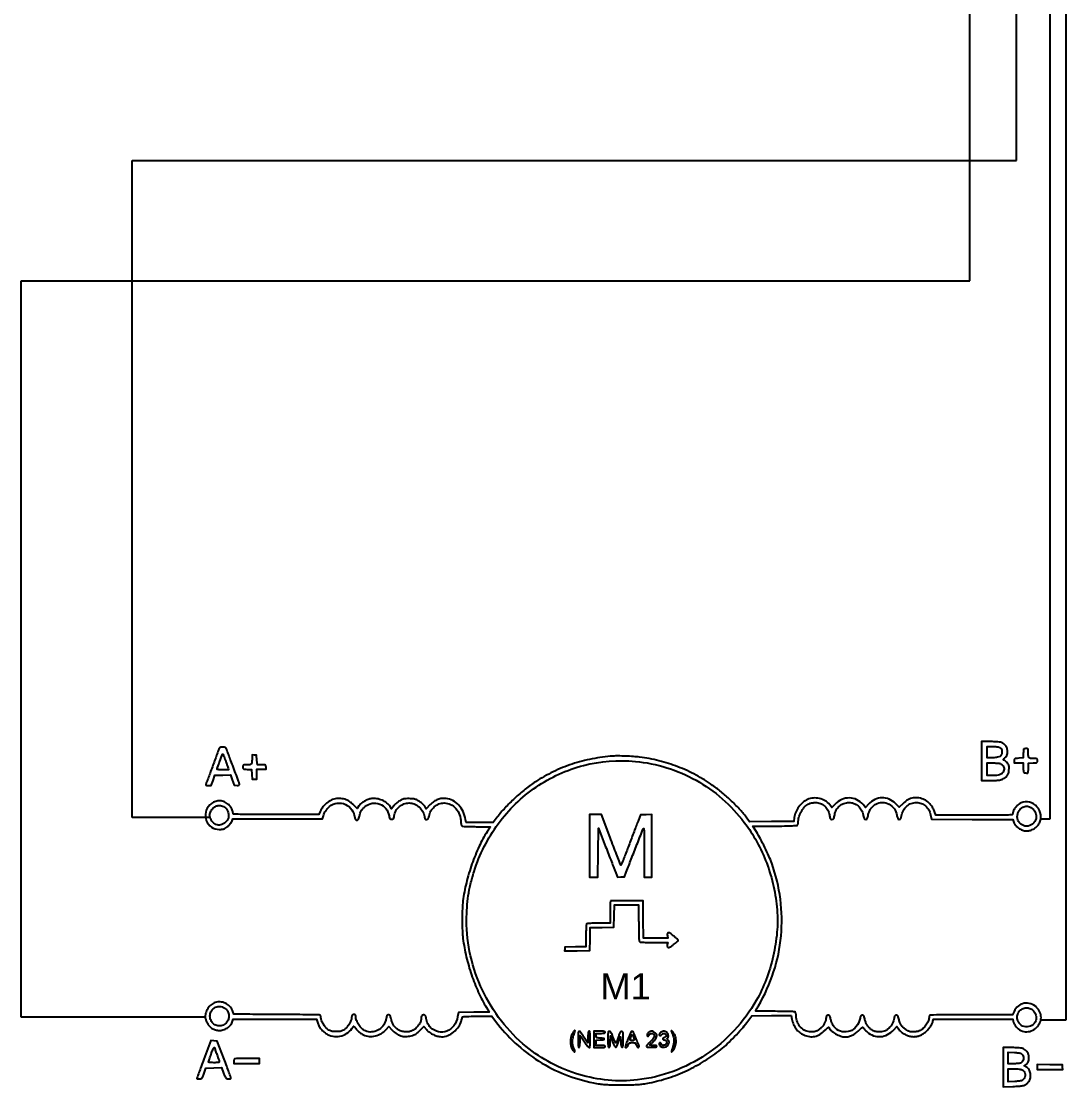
# Model space of a CAD drawing. Header units: millimetres. Extents: x 357084 to 357504, y 509210 to 509507.
# Drawn here: x 357185.7 to 357246, y 509367.7 to 509429.3 of the extents above; entities that cross this region are included whole.
import ezdxf

# ---------------------------------------------------------------- set-up
doc = ezdxf.new("R2010")
doc.units = ezdxf.units.MM
doc.styles.get("Standard").update_dxf_attribs({"font": 'arial.ttf'})

msp = doc.modelspace()

# ---------------------------------------------------------------- linework, layer by layer
at = {"color": 30}
for p, q in [((357243.2, 509421.28), (357243.2, 509456.333)), ((357240.512, 509414.327), (357240.512, 509450.651)), ((357245.125, 509444.244), (357245.125, 509383.205)), ((357246.046, 509437.917), (357246.046, 509371.576)), ((357192.069, 509383.299), (357192.069, 509421.28)), ((357192.069, 509421.28), (357243.2, 509421.28)), ((357185.66, 509371.747), (357185.66, 509414.327)), ((357185.66, 509414.327), (357240.512, 509414.327)), ((357196.574, 509383.299), (357192.069, 509383.299)), ((357196.292, 509371.747), (357185.66, 509371.747))]:
    msp.add_line(p, q, dxfattribs=at)
for p, q in [((357245.125, 509383.205), (357244.606, 509383.205)), ((357245.157, 509371.576), (357244.602, 509371.576)), ((357246.046, 509371.576), (357245.157, 509371.576))]:
    msp.add_line(p, q)
for points in [[(357241.172, 509386.561), (357241.172, 509385.427), (357241.655, 509385.428, 0.012753), (357242.03, 509385.437, 0.045126), (357242.268, 509385.471, 0.066865), (357242.443, 509385.538, 0.060798), (357242.601, 509385.651, 0.027647), (357242.685, 509385.737, 0.082045), (357242.728, 509385.807, 0.0674), (357242.751, 509385.894, 0.014548), (357242.766, 509386.051, 0.012463), (357242.772, 509386.206, 0.060927), (357242.762, 509386.293, 0.082904), (357242.733, 509386.362, 0.034758), (357242.674, 509386.444, 0.023212), (357242.626, 509386.495, 0.022441), (357242.574, 509386.542, 0.023023), (357242.524, 509386.58, 0.072453), (357242.486, 509386.598, -0.065792), (357242.448, 509386.616, -0.347037), (357242.44, 509386.637, -0.118791), (357242.46, 509386.667, -0.008295), (357242.534, 509386.736, 0.131989), (357242.661, 509386.929, 0.113381), (357242.683, 509387.172, 0.107254), (357242.596, 509387.411, 0.107415), (357242.418, 509387.592, 0.076629), (357242.334, 509387.63, 0.036348), (357242.217, 509387.654, 0.021188), (357242.039, 509387.67, 0.004853), (357241.739, 509387.68), (357241.172, 509387.694)], [(357242.212, 509387.352, -0.04537), (357242.289, 509387.301, -0.105116), (357242.333, 509387.249, -0.09165), (357242.356, 509387.178, -0.029049), (357242.362, 509387.066, -0.092106), (357242.336, 509386.919, -0.165334), (357242.258, 509386.825, -0.103547), (357242.11, 509386.772, -0.024397), (357241.845, 509386.748), (357241.501, 509386.733), (357241.501, 509387.066), (357241.501, 509387.399), (357241.811, 509387.399, -0.013804), (357241.937, 509387.395, -0.015542), (357242.057, 509387.385, -0.014917), (357242.158, 509387.37, -0.077019)], [(357219.867, 509386.842, 0.030817), (357218.668, 509386.684, 0.031724), (357217.509, 509386.38, 0.03214), (357216.413, 509385.937, 0.033605), (357215.399, 509385.363, 0.022488), (357214.795, 509384.924, 0.018352), (357214.188, 509384.404, 0.018554), (357213.63, 509383.849, 0.025211), (357213.173, 509383.305), (357212.947, 509383.009), (357212.16, 509383.009), (357211.372, 509383.009), (357211.343, 509383.183, 0.068198), (357211.203, 509383.634, 0.078184), (357210.951, 509384.008, 0.083349), (357210.612, 509384.269, 0.092991), (357210.219, 509384.392, 0.058808), (357209.974, 509384.392, 0.063228), (357209.742, 509384.334, 0.05971), (357209.521, 509384.217, 0.044326), (357209.309, 509384.039), (357209.072, 509383.802), (357209.019, 509383.902, 0.070927), (357208.95, 509383.995, 0.026368), (357208.831, 509384.105, 0.025345), (357208.685, 509384.214, 0.026837), (357208.531, 509384.305, 0.04632), (357208.448, 509384.339, 0.031759), (357208.348, 509384.363, 0.02616), (357208.228, 509384.377, 0.01446), (357208.079, 509384.382, 0.013757), (357207.901, 509384.379, 0.045684), (357207.785, 509384.362, 0.050805), (357207.681, 509384.327, 0.020085), (357207.546, 509384.257, 0.026087), (357207.45, 509384.196, 0.018478), (357207.349, 509384.119, 0.018715), (357207.258, 509384.037, 0.03709), (357207.193, 509383.965), (357207.066, 509383.8), (357206.988, 509383.92, 0.084092), (357206.797, 509384.126, 0.060287), (357206.527, 509384.286, 0.059437), (357206.222, 509384.379, 0.075455), (357205.927, 509384.387, 0.057037), (357205.718, 509384.336, 0.042251), (357205.502, 509384.235, 0.043131), (357205.312, 509384.103, 0.073299), (357205.183, 509383.96), (357205.08, 509383.803), (357204.844, 509384.039, 0.015865), (357204.714, 509384.161, 0.038066), (357204.608, 509384.241, 0.043742), (357204.5, 509384.297, 0.028), (357204.367, 509384.344, 0.066054), (357204.044, 509384.393, 0.074013), (357203.733, 509384.352, 0.073519), (357203.445, 509384.223, 0.063966), (357203.192, 509384.01, 0.021101), (357203.12, 509383.925, 0.014984), (357203.047, 509383.825, 0.015164), (357202.983, 509383.725, 0.030826), (357202.94, 509383.642), (357202.86, 509383.46), (357200.396, 509383.46, -0.000843), (357199.135, 509383.463, -0.004332), (357198.435, 509383.471, -0.001811), (357197.955, 509383.483, -0.321431), (357197.916, 509383.512, -0.010856), (357197.909, 509383.539, -0.003386), (357197.899, 509383.579, -0.003382), (357197.888, 509383.624, -0.003728), (357197.878, 509383.668, 0.067145), (357197.833, 509383.793, 0.039994), (357197.749, 509383.926, 0.039718), (357197.643, 509384.046, 0.06055), (357197.533, 509384.13, 0.071612), (357197.278, 509384.234, 0.088825), (357197.023, 509384.25, 0.089608), (357196.78, 509384.178, 0.074298), (357196.559, 509384.021, 0.14689), (357196.322, 509383.599, 0.148041), (357196.357, 509383.118, 0.150354), (357196.651, 509382.742, 0.15226), (357197.105, 509382.599, 0.023464), (357197.197, 509382.603, 0.020577), (357197.291, 509382.615, 0.021087), (357197.376, 509382.634, 0.056362), (357197.434, 509382.656, 0.055222), (357197.551, 509382.735, 0.029428), (357197.679, 509382.857, 0.029379), (357197.788, 509382.989, 0.068076), (357197.85, 509383.103), (357197.893, 509383.217), (357200.488, 509383.212), (357203.084, 509383.207), (357203.131, 509383.393, -0.022631), (357203.169, 509383.52, -0.047786), (357203.213, 509383.614, -0.039257), (357203.278, 509383.708, -0.011065), (357203.395, 509383.844, -0.142671), (357203.802, 509384.097, -0.1394), (357204.285, 509384.095, -0.138447), (357204.697, 509383.838, -0.140113), (357204.912, 509383.406, 0.016953), (357204.93, 509383.326, 0.019405), (357204.952, 509383.251, 0.018908), (357204.975, 509383.19, 0.095827), (357204.996, 509383.16, 0.217738), (357205.057, 509383.137, 0.176008), (357205.121, 509383.166, 0.103732), (357205.177, 509383.249, 0.054854), (357205.212, 509383.369, -0.037938), (357205.253, 509383.534, -0.051841), (357205.316, 509383.674, -0.050417), (357205.408, 509383.8, -0.033366), (357205.537, 509383.926, -0.135837), (357205.94, 509384.115, -0.134878), (357206.384, 509384.07, -0.133811), (357206.745, 509383.804, -0.132838), (357206.923, 509383.391, 0.012989), (357206.943, 509383.271, 0.114658), (357206.965, 509383.223, 0.185988), (357207.002, 509383.2, 0.046178), (357207.073, 509383.193, 0.046983), (357207.145, 509383.2, 0.187794), (357207.182, 509383.223, 0.112745), (357207.204, 509383.273, 0.012329), (357207.224, 509383.396, -0.093887), (357207.321, 509383.68, -0.085928), (357207.518, 509383.919, -0.08569), (357207.783, 509384.078, -0.092631), (357208.079, 509384.133, -0.098092), (357208.38, 509384.074, -0.082757), (357208.655, 509383.903, -0.082014), (357208.862, 509383.65, -0.09358), (357208.965, 509383.354, 0.013423), (357208.985, 509383.245, 0.11515), (357209.005, 509383.199, 0.202584), (357209.039, 509383.181, 0.0567), (357209.1, 509383.181, 0.064418), (357209.157, 509383.195, 0.140958), (357209.193, 509383.223, 0.096675), (357209.216, 509383.272, 0.020899), (357209.236, 509383.365, -0.084313), (357209.342, 509383.668, -0.086937), (357209.541, 509383.915, -0.088589), (357209.809, 509384.077, -0.09196), (357210.113, 509384.133, -0.116456), (357210.476, 509384.047, -0.097189), (357210.79, 509383.804, -0.091423), (357211.003, 509383.445, -0.088782), (357211.078, 509383.03, 0.026515), (357211.081, 509382.962, 0.028977), (357211.092, 509382.896, 0.03018), (357211.108, 509382.842, 0.111155), (357211.127, 509382.812, 0.173186), (357211.178, 509382.787, 0.010247), (357211.35, 509382.774, 0.011136), (357211.598, 509382.765, 0.003482), (357211.969, 509382.762, -0.002264), (357212.273, 509382.761, -0.003775), (357212.529, 509382.757, -0.000574), (357212.754, 509382.751, -0.406488), (357212.762, 509382.743, -0.135465), (357212.758, 509382.73, -0.00173), (357212.712, 509382.654, -0.004893), (357212.658, 509382.566, -0.003171), (357212.593, 509382.466, 0.036469), (357212.131, 509381.629, 0.023889), (357211.718, 509380.607, 0.02339), (357211.393, 509379.516, 0.028548), (357211.196, 509378.47, 0.024343), (357211.161, 509378.032, 0.008059), (357211.151, 509377.386, 0.008094), (357211.162, 509376.739, 0.023553), (357211.198, 509376.293, 0.025707), (357211.389, 509375.238, 0.024526), (357211.689, 509374.19, 0.024958), (357212.084, 509373.196, 0.029454), (357212.558, 509372.302), (357212.715, 509372.044), (357211.828, 509372.033), (357210.941, 509372.022), (357210.888, 509371.761, -0.107151), (357210.663, 509371.25, -0.140409), (357210.264, 509370.938, -0.152479), (357209.785, 509370.898, -0.132698), (357209.339, 509371.133, -0.041513), (357209.236, 509371.246, -0.048193), (357209.159, 509371.368, -0.046414), (357209.105, 509371.507, -0.034283), (357209.071, 509371.669, 0.017679), (357209.053, 509371.771, 0.084936), (357209.031, 509371.825, 0.139401), (357208.998, 509371.855, 0.081375), (357208.946, 509371.872, 0.101828), (357208.872, 509371.867, 0.159741), (357208.82, 509371.832, 0.120829), (357208.789, 509371.765, 0.046483), (357208.778, 509371.661, -0.099555), (357208.74, 509371.476, -0.058053), (357208.627, 509371.278, -0.054714), (357208.462, 509371.099, -0.060804), (357208.268, 509370.967, -0.081273), (357208.077, 509370.905, -0.054472), (357207.848, 509370.895, -0.054617), (357207.622, 509370.935, -0.083446), (357207.444, 509371.022, -0.043122), (357207.297, 509371.147, -0.05154), (357207.183, 509371.289, -0.051155), (357207.1, 509371.452, -0.041499), (357207.044, 509371.64, 0.011089), (357207.014, 509371.774, 0.07474), (357206.987, 509371.837, 0.156265), (357206.952, 509371.867, 0.101423), (357206.899, 509371.878, 0.050454), (357206.862, 509371.874, 0.059359), (357206.828, 509371.863, 0.069259), (357206.802, 509371.847, 0.150033), (357206.79, 509371.827, 0.004738), (357206.782, 509371.796, 0.000636), (357206.766, 509371.73, 0.000734), (357206.747, 509371.653, 0.000618), (357206.728, 509371.57, -0.108621), (357206.566, 509371.234, -0.104576), (357206.276, 509370.991, -0.106269), (357205.917, 509370.889, -0.115689), (357205.559, 509370.949, -0.093199), (357205.359, 509371.081, -0.054883), (357205.175, 509371.302, -0.0548), (357205.043, 509371.559, -0.091505), (357204.999, 509371.796, 0.154961), (357204.981, 509371.854, 0.143115), (357204.932, 509371.893, 0.13596), (357204.868, 509371.9, 0.135685), (357204.809, 509371.874, 0.091001), (357204.787, 509371.848, 0.04289), (357204.769, 509371.808, 0.040605), (357204.757, 509371.762, 0.045352), (357204.753, 509371.716, -0.094688), (357204.722, 509371.555, -0.039669), (357204.624, 509371.355, -0.039453), (357204.49, 509371.166, -0.067763), (357204.349, 509371.036, -0.026295), (357204.239, 509370.969, -0.062281), (357204.15, 509370.934, -0.050462), (357204.044, 509370.917, -0.012643), (357203.87, 509370.913, -0.012643), (357203.695, 509370.917, -0.050462), (357203.589, 509370.934, -0.062281), (357203.5, 509370.969, -0.026295), (357203.391, 509371.036, -0.067807), (357203.248, 509371.167, -0.039829), (357203.115, 509371.356, -0.040091), (357203.017, 509371.556, -0.093841), (357202.987, 509371.719, 0.038193), (357202.983, 509371.764, 0.04174), (357202.973, 509371.808, 0.045816), (357202.958, 509371.842, 0.129344), (357202.939, 509371.861, 0.134278), (357202.899, 509371.873, 0.000334), (357202.29, 509371.885, 0.00208), (357201.601, 509371.895, 0.00129), (357200.793, 509371.901, -0.000103), (357199.962, 509371.905, -0.000134), (357199.2, 509371.909, -0.0001), (357198.562, 509371.913, -0.001224), (357198.318, 509371.915), (357197.941, 509371.919), (357197.892, 509372.068, 0.093227), (357197.749, 509372.328, 0.090655), (357197.52, 509372.52, 0.090493), (357197.237, 509372.62, 0.09247), (357196.94, 509372.612, 0.0975), (357196.688, 509372.504, 0.082167), (357196.478, 509372.303, 0.079565), (357196.339, 509372.038, 0.082555), (357196.292, 509371.747, 0.061753), (357196.299, 509371.697, 0.015494), (357196.322, 509371.618, 0.015585), (357196.354, 509371.528, 0.015128), (357196.392, 509371.439, 0.060276), (357196.506, 509371.256, 0.07247), (357196.655, 509371.117, 0.072051), (357196.837, 509371.027, 0.058672), (357197.052, 509370.983, 0.084976), (357197.32, 509371.007, 0.080363), (357197.572, 509371.118, 0.083584), (357197.767, 509371.298, 0.104267), (357197.874, 509371.519), (357197.903, 509371.632), (357200.316, 509371.632), (357202.729, 509371.632), (357202.78, 509371.453, 0.059872), (357202.864, 509371.249, 0.04698), (357203.001, 509371.051, 0.046282), (357203.175, 509370.88, 0.053322), (357203.37, 509370.752, 0.094544), (357203.769, 509370.635, 0.094023), (357204.184, 509370.674, 0.093956), (357204.557, 509370.861, 0.094248), (357204.834, 509371.172, -0.030068), (357204.86, 509371.211, -0.263045), (357204.879, 509371.218, -0.188084), (357204.899, 509371.207, -0.015436), (357204.938, 509371.159, 0.025464), (357205.053, 509371.022, 0.027293), (357205.179, 509370.9, 0.028682), (357205.311, 509370.799, 0.037036), (357205.443, 509370.722, 0.093456), (357205.773, 509370.633, 0.078684), (357206.135, 509370.661, 0.076975), (357206.478, 509370.802, 0.083005), (357206.752, 509371.037), (357206.901, 509371.216), (357207.079, 509371.018, 0.060595), (357207.326, 509370.803, 0.074902), (357207.601, 509370.671, 0.076304), (357207.898, 509370.628, 0.065996), (357208.21, 509370.671, 0.023919), (357208.356, 509370.719, 0.04814), (357208.464, 509370.773, 0.043), (357208.568, 509370.851, 0.015605), (357208.701, 509370.978), (357208.932, 509371.213), (357209.08, 509371.035, 0.056454), (357209.233, 509370.889, 0.041229), (357209.433, 509370.762, 0.040823), (357209.653, 509370.668, 0.05152), (357209.869, 509370.621, 0.104259), (357210.219, 509370.653, 0.074729), (357210.575, 509370.825, 0.071843), (357210.877, 509371.102, 0.081944), (357211.072, 509371.442, 0.007727), (357211.106, 509371.536, 0.009448), (357211.134, 509371.625, 0.008149), (357211.155, 509371.7, 0.06427), (357211.16, 509371.736, -0.364029), (357211.188, 509371.769, -0.02609), (357211.317, 509371.785, -0.015353), (357211.545, 509371.794, -0.002145), (357212.017, 509371.796), (357212.874, 509371.796), (357213.084, 509371.513, 0.046433), (357214.222, 509370.247, 0.045863), (357215.579, 509369.207, 0.045852), (357217.103, 509368.431, 0.046363), (357218.738, 509367.949, 0.009783), (357219.102, 509367.885, 0.021321), (357219.384, 509367.853, 0.014725), (357219.725, 509367.84, 0.002646), (357220.36, 509367.836, 0.002639), (357220.995, 509367.84, 0.014704), (357221.335, 509367.853, 0.021386), (357221.616, 509367.885, 0.009927), (357221.977, 509367.949, 0.030946), (357223.078, 509368.237, 0.029534), (357224.152, 509368.663, 0.029472), (357225.171, 509369.213, 0.030494), (357226.105, 509369.874, 0.020875), (357226.476, 509370.198, 0.011308), (357226.905, 509370.624, 0.011306), (357227.311, 509371.066, 0.022414), (357227.609, 509371.438), (357227.897, 509371.831), (357229.033, 509371.834), (357230.169, 509371.837), (357230.214, 509371.631, 0.047369), (357230.31, 509371.326, 0.061255), (357230.457, 509371.071, 0.064686), (357230.653, 509370.87, 0.06229), (357230.897, 509370.724, 0.065624), (357231.226, 509370.626, 0.089907), (357231.535, 509370.633, 0.087385), (357231.828, 509370.749, 0.058622), (357232.111, 509370.973, -0.006103), (357232.245, 509371.103, -0.051741), (357232.311, 509371.154, -0.206098), (357232.349, 509371.16, -0.256585), (357232.374, 509371.136, 0.141865), (357232.489, 509370.965, 0.044511), (357232.743, 509370.787, 0.044743), (357233.04, 509370.65, 0.085958), (357233.298, 509370.605, 0.058063), (357233.501, 509370.629, 0.051702), (357233.702, 509370.699, 0.048169), (357233.898, 509370.815, 0.038582), (357234.084, 509370.974, -0.006114), (357234.217, 509371.104, -0.05191), (357234.283, 509371.155, -0.206846), (357234.32, 509371.16, -0.255628), (357234.346, 509371.136, 0.087352), (357234.366, 509371.096, 0.016358), (357234.419, 509371.033, 0.01706), (357234.485, 509370.963, 0.014875), (357234.559, 509370.893, 0.096313), (357234.93, 509370.676, 0.104577), (357235.343, 509370.622, 0.102231), (357235.751, 509370.741, 0.088204), (357236.103, 509371.015), (357236.279, 509371.211), (357236.371, 509371.07, 0.067759), (357236.488, 509370.936, 0.040508), (357236.658, 509370.81, 0.039005), (357236.856, 509370.707, 0.045503), (357237.057, 509370.642, 0.053224), (357237.262, 509370.619, 0.056421), (357237.462, 509370.64, 0.053489), (357237.662, 509370.707, 0.040448), (357237.863, 509370.821, 0.054905), (357238.019, 509370.952, 0.030976), (357238.177, 509371.142, 0.030961), (357238.307, 509371.343, 0.073655), (357238.37, 509371.51), (357238.397, 509371.632), (357240.689, 509371.632), (357242.98, 509371.632), (357243.003, 509371.519, 0.041577), (357243.018, 509371.465, 0.017808), (357243.047, 509371.397, 0.017476), (357243.083, 509371.326, 0.022022), (357243.122, 509371.263, 0.106322), (357243.381, 509371.014, 0.116968), (357243.712, 509370.904, 0.115957), (357244.058, 509370.954, 0.103181), (357244.363, 509371.154, 0.090051), (357244.552, 509371.427, 0.106002), (357244.619, 509371.733, 0.10645), (357244.554, 509372.039, 0.091486), (357244.367, 509372.311, 0.116946), (357244.029, 509372.519, 0.125049), (357243.641, 509372.547, 0.126956), (357243.291, 509372.387, 0.122621), (357243.057, 509372.075), (357242.973, 509371.875), (357240.601, 509371.88, 0.001034), (357239.688, 509371.88, 0.00168), (357238.913, 509371.876, 0.000216), (357238.223, 509371.869, 0.136801), (357238.186, 509371.858, 0.13542), (357238.17, 509371.841, 0.043215), (357238.156, 509371.808, 0.039496), (357238.147, 509371.766, 0.035015), (357238.143, 509371.722, -0.102471), (357238.098, 509371.513, -0.053231), (357237.964, 509371.281, -0.052365), (357237.78, 509371.077, -0.081894), (357237.581, 509370.949, -0.043626), (357237.514, 509370.927, -0.018106), (357237.422, 509370.909, -0.017751), (357237.321, 509370.897, -0.021886), (357237.226, 509370.892, -0.024833), (357237.102, 509370.899, -0.052027), (357237.008, 509370.918, -0.050043), (357236.918, 509370.957, -0.021405), (357236.805, 509371.026, -0.042535), (357236.654, 509371.148, -0.057251), (357236.541, 509371.283, -0.054737), (357236.459, 509371.445, -0.034741), (357236.398, 509371.648, 0.013869), (357236.369, 509371.764, 0.082692), (357236.342, 509371.821, 0.154007), (357236.307, 509371.848, 0.088369), (357236.253, 509371.858, 0.073992), (357236.2, 509371.85, 0.159726), (357236.167, 509371.827, 0.099447), (357236.145, 509371.78, 0.019064), (357236.125, 509371.687, -0.040685), (357236.084, 509371.527, -0.033135), (357236.016, 509371.364, -0.034114), (357235.93, 509371.219, -0.058206), (357235.838, 509371.113, -0.042025), (357235.695, 509371.003, -0.061707), (357235.552, 509370.935, -0.059868), (357235.393, 509370.902, -0.036889), (357235.202, 509370.9, -0.017917), (357235.061, 509370.914, -0.048842), (357234.963, 509370.938, -0.056404), (357234.88, 509370.977, -0.030987), (357234.788, 509371.042, -0.040264), (357234.658, 509371.166, -0.048161), (357234.558, 509371.302, -0.046225), (357234.482, 509371.46, -0.032834), (357234.427, 509371.648, 0.014028), (357234.398, 509371.763, 0.080816), (357234.371, 509371.82, 0.15126), (357234.336, 509371.848, 0.092793), (357234.283, 509371.858, 0.098809), (357234.23, 509371.847, 0.158908), (357234.196, 509371.817, 0.076328), (357234.17, 509371.755, 0.011167), (357234.14, 509371.622, -0.123138), (357233.94, 509371.2, -0.135174), (357233.571, 509370.939, -0.139193), (357233.129, 509370.908, -0.133551), (357232.729, 509371.113, -0.04997), (357232.64, 509371.212, -0.04094), (357232.565, 509371.333, -0.036304), (357232.504, 509371.479, -0.024706), (357232.455, 509371.652, 0.014408), (357232.426, 509371.766, 0.084078), (357232.399, 509371.821, 0.153347), (357232.363, 509371.848, 0.086121), (357232.309, 509371.858, 0.075749), (357232.255, 509371.849, 0.171562), (357232.223, 509371.825, 0.096711), (357232.202, 509371.775, 0.015256), (357232.183, 509371.669, -0.036187), (357232.146, 509371.497, -0.051627), (357232.087, 509371.353, -0.051986), (357231.999, 509371.225, -0.037372), (357231.878, 509371.101, -0.029629), (357231.743, 509370.996, -0.060861), (357231.624, 509370.934, -0.060622), (357231.494, 509370.903, -0.029187), (357231.322, 509370.892, -0.107999), (357230.998, 509370.963, -0.097019), (357230.719, 509371.164, -0.094161), (357230.53, 509371.462, -0.094799), (357230.464, 509371.807, 0.025261), (357230.46, 509371.879, 0.028153), (357230.449, 509371.947, 0.029141), (357230.433, 509372.004, 0.11431), (357230.414, 509372.034, 0.181348), (357230.359, 509372.059, 0.006431), (357230.122, 509372.072, 0.008249), (357229.781, 509372.081, 0.002271), (357229.244, 509372.084, -0.001975), (357228.814, 509372.085, -0.003294), (357228.452, 509372.091, -0.000437), (357228.132, 509372.098, -0.407543), (357228.123, 509372.107, -0.121254), (357228.127, 509372.124, -0.002183), (357228.169, 509372.204, -0.0053), (357228.221, 509372.298, -0.003496), (357228.282, 509372.405, 0.053178), (357229.16, 509374.369, 0.055418), (357229.588, 509376.447, 0.055518), (357229.549, 509378.565, 0.053727), (357229.047, 509380.647, 0.017851), (357228.883, 509381.059, 0.009114), (357228.649, 509381.564, 0.009116), (357228.396, 509382.063, 0.017138), (357228.17, 509382.454), (357227.966, 509382.783), (357229.222, 509382.794, 0.002286), (357229.783, 509382.801, 0.006296), (357230.179, 509382.813, 0.003489), (357230.476, 509382.828, 0.160297), (357230.532, 509382.85, 0.12606), (357230.553, 509382.879, 0.034063), (357230.571, 509382.934, 0.032114), (357230.583, 509383.002, 0.027973), (357230.587, 509383.074, -0.081068), (357230.636, 509383.375, -0.058279), (357230.781, 509383.684, -0.059352), (357230.99, 509383.944, -0.095658), (357231.225, 509384.101, -0.040818), (357231.294, 509384.123, -0.017948), (357231.388, 509384.142, -0.017623), (357231.49, 509384.154, -0.022585), (357231.584, 509384.159, -0.095459), (357231.866, 509384.104, -0.088449), (357232.117, 509383.948, -0.088092), (357232.299, 509383.714, -0.093656), (357232.384, 509383.437, 0.071182), (357232.436, 509383.239, 0.306515), (357232.533, 509383.175, 0.292762), (357232.632, 509383.241, 0.068476), (357232.689, 509383.442, -0.091163), (357232.783, 509383.72, -0.087349), (357232.971, 509383.952, -0.087509), (357233.226, 509384.105, -0.091951), (357233.513, 509384.159, -0.087341), (357233.797, 509384.109, -0.090698), (357234.042, 509383.965, -0.088012), (357234.226, 509383.74, -0.076571), (357234.332, 509383.455, 0.050228), (357234.397, 509383.248, 0.272037), (357234.488, 509383.181, 0.336315), (357234.574, 509383.232, 0.060993), (357234.624, 509383.424, -0.065706), (357234.674, 509383.61, -0.050832), (357234.774, 509383.795, -0.051246), (357234.909, 509383.954, -0.070405), (357235.06, 509384.063, -0.122632), (357235.446, 509384.158, -0.120295), (357235.835, 509384.063, -0.119681), (357236.138, 509383.798, -0.120563), (357236.284, 509383.424, 0.068694), (357236.332, 509383.249, 0.260794), (357236.419, 509383.183, 0.316653), (357236.506, 509383.227, 0.082247), (357236.559, 509383.385, -0.078008), (357236.662, 509383.7, -0.09321), (357236.852, 509383.947, -0.095717), (357237.114, 509384.104, -0.087059), (357237.426, 509384.159, -0.091827), (357237.701, 509384.108, -0.089333), (357237.943, 509383.961, -0.08486), (357238.128, 509383.732, -0.072867), (357238.238, 509383.442), (357238.293, 509383.193), (357240.638, 509383.183), (357242.983, 509383.172), (357243.022, 509383.059, 0.08761), (357243.136, 509382.856, 0.065465), (357243.323, 509382.68, 0.065635), (357243.548, 509382.559, 0.089254), (357243.775, 509382.517, 0.07347), (357243.997, 509382.548, 0.063049), (357244.214, 509382.643, 0.063424), (357244.399, 509382.789, 0.076347), (357244.529, 509382.968, 0.159191), (357244.606, 509383.454, 0.144452), (357244.386, 509383.915, 0.146632), (357243.955, 509384.178, 0.164744), (357243.472, 509384.144, 0.075834), (357243.339, 509384.063, 0.03319), (357243.19, 509383.92, 0.032701), (357243.064, 509383.762, 0.098344), (357243.009, 509383.636, -0.003358), (357242.998, 509383.589, -0.00317), (357242.986, 509383.54, -0.00315), (357242.976, 509383.498, -0.011037), (357242.968, 509383.471, -0.320342), (357242.93, 509383.442, -0.002213), (357242.499, 509383.43, -0.004814), (357241.87, 509383.422, -0.000947), (357240.74, 509383.419), (357238.529, 509383.419), (357238.459, 509383.64, 0.055725), (357238.371, 509383.839, 0.043919), (357238.235, 509384.031, 0.044039), (357238.068, 509384.196, 0.057054), (357237.888, 509384.313, 0.071482), (357237.558, 509384.423, 0.087204), (357237.233, 509384.424, 0.086166), (357236.924, 509384.314, 0.067952), (357236.641, 509384.099), (357236.423, 509383.88), (357236.205, 509384.097, 0.091718), (357235.836, 509384.351, 0.110902), (357235.425, 509384.434, 0.109404), (357235.014, 509384.333, 0.087334), (357234.645, 509384.062), (357234.467, 509383.877), (357234.331, 509384.039, 0.104405), (357233.973, 509384.32, 0.111427), (357233.54, 509384.423, 0.109049), (357233.097, 509384.331, 0.09647), (357232.712, 509384.059), (357232.531, 509383.871), (357232.402, 509384.032, 0.090399), (357232.144, 509384.255, 0.075562), (357231.808, 509384.39, 0.075393), (357231.446, 509384.419, 0.08925), (357231.114, 509384.336, 0.07345), (357230.849, 509384.165, 0.055587), (357230.615, 509383.908, 0.054918), (357230.44, 509383.603, 0.066996), (357230.35, 509383.287), (357230.319, 509383.07), (357229.045, 509383.059), (357227.771, 509383.049), (357227.619, 509383.252, 0.02463), (357227.222, 509383.733, 0.017105), (357226.729, 509384.237, 0.016686), (357226.185, 509384.723, 0.019045), (357225.633, 509385.15, 0.03221), (357224.674, 509385.745, 0.030502), (357223.629, 509386.224, 0.030393), (357222.529, 509386.574, 0.031415), (357221.407, 509386.783, 0.014354), (357221.06, 509386.816, 0.006538), (357220.604, 509386.839, 0.006301), (357220.16, 509386.851, 0.020676)], [(357197.066, 509387.205, -0.008083), (357197.031, 509387.104, -0.00058), (357196.929, 509386.826, -0.000814), (357196.807, 509386.494, -0.000615), (357196.672, 509386.131, 0.001156), (357196.541, 509385.775, 0.001834), (357196.43, 509385.471, 0.000386), (357196.334, 509385.202, 0.086022), (357196.33, 509385.176, 0.309074), (357196.339, 509385.162, 0.037643), (357196.375, 509385.151, 0.034126), (357196.425, 509385.144, 0.021204), (357196.484, 509385.141), (357196.638, 509385.141), (357196.745, 509385.439), (357196.851, 509385.737), (357197.305, 509385.748), (357197.759, 509385.76), (357197.859, 509385.461), (357197.958, 509385.162), (357198.133, 509385.149, 0.129392), (357198.239, 509385.168, 0.349137), (357198.271, 509385.233, 0.036449), (357198.221, 509385.401, 0.000637), (357197.884, 509386.291, -0.000129), (357197.743, 509386.665, -0.000199), (357197.62, 509386.988, -0.00006), (357197.514, 509387.268, -0.006177), (357197.5, 509387.308, 0.199817), (357197.481, 509387.329, 0.048843), (357197.437, 509387.345, 0.039638), (357197.375, 509387.355, 0.02294), (357197.299, 509387.359, 0.018377), (357197.187, 509387.355, 0.12817), (357197.135, 509387.337, 0.14365), (357197.101, 509387.297, 0.025085)], [(357197.494, 509386.504, -0.00121), (357197.551, 509386.34, -0.001911), (357197.6, 509386.199, -0.000439), (357197.642, 509386.075, -0.081599), (357197.644, 509386.062, -0.39558), (357197.637, 509386.055, -0.002739), (357197.547, 509386.05, -0.00829), (357197.441, 509386.046, -0.00498), (357197.315, 509386.045, -0.008794), (357197.189, 509386.047, -0.014575), (357197.083, 509386.054, -0.008233), (357196.997, 509386.063, -0.377419), (357196.987, 509386.075, -0.087656), (357197.005, 509386.177, -0.003039), (357197.145, 509386.556, -0.00133), (357197.296, 509386.952, -0.568288), (357197.319, 509386.956, -0.083341), (357197.333, 509386.933, -0.00189), (357197.381, 509386.812, -0.004192), (357197.435, 509386.668, -0.00282)], [(357198.999, 509386.647, -0.022481), (357198.99, 509386.454, -0.182384), (357198.953, 509386.376, -0.171969), (357198.871, 509386.34, -0.01952), (357198.667, 509386.332, 0.0101), (357198.539, 509386.33, 0.125712), (357198.493, 509386.316, 0.221088), (357198.471, 509386.284, 0.039977), (357198.465, 509386.211, 0.051001), (357198.473, 509386.137, 0.225576), (357198.498, 509386.104, 0.101499), (357198.554, 509386.088, 0.006828), (357198.722, 509386.077), (357198.979, 509386.065), (357198.991, 509385.788), (357199.003, 509385.511), (357199.145, 509385.511), (357199.287, 509385.511), (357199.287, 509385.798), (357199.287, 509386.086), (357199.556, 509386.086), (357199.826, 509386.086), (357199.813, 509386.214, 0.041659), (357199.798, 509386.293, 0.214583), (357199.771, 509386.327, 0.108261), (357199.716, 509386.34, 0.007361), (357199.554, 509386.342), (357199.307, 509386.342), (357199.287, 509386.614), (357199.266, 509386.887), (357199.133, 509386.899), (357198.999, 509386.912)], [(357243.623, 509387.248, 0.160245), (357243.612, 509387.227, 0.011441), (357243.603, 509387.16, 0.015177), (357243.597, 509387.078, 0.010839), (357243.595, 509386.986), (357243.595, 509386.751), (357243.328, 509386.723, 0.007019), (357243.157, 509386.702, 0.093514), (357243.097, 509386.682, 0.210628), (357243.07, 509386.646, 0.058238), (357243.061, 509386.574), (357243.061, 509386.454), (357243.328, 509386.454), (357243.595, 509386.454), (357243.595, 509386.167, 0.006809), (357243.598, 509386, 0.060129), (357243.608, 509385.927, 0.173024), (357243.632, 509385.892, 0.155746), (357243.674, 509385.879, -0.025267), (357243.709, 509385.877, -0.016995), (357243.748, 509385.872, -0.017142), (357243.786, 509385.864, -0.032218), (357243.816, 509385.855, 0.260942), (357243.848, 509385.86, 0.164256), (357243.869, 509385.892, 0.049503), (357243.882, 509385.969, 0.006722), (357243.891, 509386.132), (357243.903, 509386.434), (357244.16, 509386.446, 0.006828), (357244.327, 509386.456, 0.101499), (357244.384, 509386.472, 0.225576), (357244.409, 509386.506, 0.051001), (357244.417, 509386.579, 0.039977), (357244.411, 509386.652, 0.221088), (357244.389, 509386.684, 0.125712), (357244.343, 509386.698, 0.0101), (357244.215, 509386.701, -0.019452), (357244.011, 509386.709, -0.170973), (357243.929, 509386.745, -0.183012), (357243.891, 509386.822, -0.022908), (357243.883, 509387.013, 0.006127), (357243.881, 509387.186, 0.098485), (357243.868, 509387.242, 0.238005), (357243.837, 509387.268, 0.054802), (357243.766, 509387.276, 0.021582), (357243.72, 509387.274, 0.025482), (357243.676, 509387.268, 0.025624), (357243.64, 509387.259, 0.12431)], [(357221.164, 509386.538, -0.051291), (357222.98, 509386.17, -0.052163), (357224.673, 509385.442, -0.051963), (357226.184, 509384.375, -0.050148), (357227.463, 509383.009, -0.038257), (357228.188, 509381.891, -0.035112), (357228.758, 509380.643, -0.034704), (357229.154, 509379.313, -0.035283), (357229.36, 509377.948, -0.04242), (357229.352, 509376.652, -0.033823), (357229.131, 509375.271, -0.033567), (357228.723, 509373.92, -0.039744), (357228.156, 509372.713, -0.057366), (357226.877, 509370.973, -0.058368), (357225.243, 509369.581, -0.058817), (357223.344, 509368.612, -0.059954), (357221.284, 509368.12, -0.05204), (357219.593, 509368.102, -0.049511), (357217.905, 509368.43, -0.049079), (357216.3, 509369.089, -0.049265), (357214.857, 509370.046, -0.056906), (357213.418, 509371.521, -0.054441), (357212.324, 509373.304, -0.05433), (357211.638, 509375.285, -0.056198), (357211.406, 509377.344, -0.016189), (357211.431, 509378.095, -0.021927), (357211.504, 509378.771, -0.021852), (357211.637, 509379.439, -0.015909), (357211.84, 509380.168, -0.08209), (357213.234, 509382.93, -0.085292), (357215.427, 509385.055, -0.086581), (357218.173, 509386.303, -0.088025)], [(357242.387, 509386.318, -0.052955), (357242.454, 509386.222, -0.100583), (357242.481, 509386.132, -0.097115), (357242.472, 509386.037, -0.046915), (357242.426, 509385.923, -0.108813), (357242.346, 509385.826, -0.084781), (357242.226, 509385.762, -0.05838), (357242.051, 509385.726, -0.022111), (357241.802, 509385.715), (357241.501, 509385.715), (357241.501, 509386.089), (357241.501, 509386.462), (357241.894, 509386.448, -0.005885), (357242.137, 509386.436, -0.049345), (357242.245, 509386.419, -0.097057), (357242.317, 509386.385, -0.054245)], [(357197.343, 509383.928, -0.077009), (357197.469, 509383.843, -0.073291), (357197.566, 509383.721, -0.070226), (357197.627, 509383.572, -0.061883), (357197.647, 509383.406, -0.029359), (357197.641, 509383.303, -0.06171), (357197.622, 509383.226, -0.061048), (357197.585, 509383.155, -0.028185), (357197.52, 509383.072, -0.117207), (357197.264, 509382.89, -0.155925), (357196.98, 509382.869, -0.152244), (357196.732, 509383.017, -0.110499), (357196.574, 509383.299, -0.031829), (357196.552, 509383.392, -0.077144), (357196.552, 509383.462, -0.063069), (357196.572, 509383.537, -0.016055), (357196.625, 509383.653, -0.077087), (357196.76, 509383.844, -0.109447), (357196.932, 509383.958, -0.114065), (357197.131, 509383.986, -0.089102)], [(357244.021, 509383.87, -0.163618), (357244.285, 509383.599, -0.168015), (357244.329, 509383.226, -0.171883), (357244.134, 509382.912, -0.170217), (357243.784, 509382.79, -0.179017), (357243.444, 509382.915, -0.167878), (357243.257, 509383.235, -0.161439), (357243.304, 509383.613, -0.167005), (357243.566, 509383.881, -0.034123), (357243.691, 509383.934, -0.089047), (357243.787, 509383.948, -0.083776), (357243.886, 509383.929, -0.027836)], [(357218.512, 509381.653), (357218.512, 509379.846), (357218.758, 509379.846), (357219.004, 509379.846), (357219.014, 509381.264), (357219.025, 509382.682), (357219.445, 509381.603, -0.000254), (357219.615, 509381.165, -0.000281), (357219.779, 509380.741, -0.000261), (357219.919, 509380.378, -0.00144), (357219.993, 509380.183), (357220.122, 509379.842), (357220.332, 509379.854), (357220.541, 509379.867), (357220.641, 509380.134, -0.002533), (357220.923, 509380.874, -0.001648), (357221.256, 509381.726, -0.00021), (357221.603, 509382.604, -0.095736), (357221.636, 509382.656, -0.607313), (357221.65, 509382.652, -0.023947), (357221.66, 509382.584, -0.019631), (357221.667, 509382.482, -0.00898), (357221.668, 509382.348, 0.002286), (357221.667, 509382.151, 0.000424), (357221.667, 509381.787, 0.000454), (357221.668, 509381.362, 0.000415), (357221.67, 509380.924), (357221.674, 509379.846), (357221.9, 509379.846), (357222.126, 509379.846), (357222.126, 509381.655), (357222.126, 509383.464), (357221.792, 509383.452), (357221.458, 509383.44), (357221.339, 509383.132, 0.000977), (357221.273, 509382.959, 0.000202), (357221.157, 509382.655, 0.000212), (357221.023, 509382.301, 0.0002), (357220.886, 509381.941, -0.001095), (357220.75, 509381.583, -0.001223), (357220.617, 509381.239, -0.001125), (357220.503, 509380.947, -0.006477), (357220.439, 509380.793), (357220.327, 509380.528), (357220.265, 509380.676, -0.006711), (357220.223, 509380.781, -0.000263), (357220.073, 509381.168, -0.000467), (357219.897, 509381.627, -0.000329), (357219.7, 509382.143), (357219.197, 509383.46), (357218.854, 509383.46), (357218.512, 509383.46)], [(357219.731, 509378.464, 0.185383), (357219.72, 509378.439, 0.002363), (357219.711, 509378.259, 0.006509), (357219.705, 509378.05, 0.004175), (357219.703, 509377.806), (357219.703, 509377.176), (357219.03, 509377.176, 0.002867), (357218.654, 509377.174, 0.020331), (357218.472, 509377.165, 0.041429), (357218.371, 509377.147, 0.241008), (357218.331, 509377.112, 0.079487), (357218.321, 509377.064, 0.003074), (357218.314, 509376.886, 0.005419), (357218.308, 509376.674, 0.003789), (357218.306, 509376.435), (357218.306, 509375.823), (357217.701, 509375.812), (357217.095, 509375.801), (357217.082, 509375.687), (357217.069, 509375.573), (357217.8, 509375.584), (357218.532, 509375.595), (357218.544, 509376.262), (357218.555, 509376.928), (357219.242, 509376.939), (357219.929, 509376.951), (357219.94, 509377.597), (357219.951, 509378.244), (357220.648, 509378.244), (357221.346, 509378.244), (357221.354, 509377.413, -0.000052), (357221.358, 509377.079, -0.000063), (357221.361, 509376.765, -0.000054), (357221.363, 509376.5, -0.000413), (357221.365, 509376.376, 0.014601), (357221.368, 509376.293, 0.017154), (357221.375, 509376.215, 0.016229), (357221.386, 509376.151, 0.09389), (357221.399, 509376.119, 0.225244), (357221.442, 509376.093, 0.012197), (357221.603, 509376.079, 0.012231), (357221.844, 509376.07, 0.003122), (357222.234, 509376.068), (357223.036, 509376.068), (357223.011, 509375.951, 0.038701), (357223.003, 509375.897, 0.063139), (357223.006, 509375.852, 0.07608), (357223.019, 509375.815, 0.096194), (357223.042, 509375.787, 0.202617), (357223.085, 509375.774, 0.085684), (357223.143, 509375.79, 0.041314), (357223.23, 509375.841, 0.008501), (357223.373, 509375.946, 0.007798), (357223.477, 509376.028, 0.011799), (357223.565, 509376.102, 0.006623), (357223.636, 509376.167, 0.207385), (357223.646, 509376.188, 0.208732), (357223.631, 509376.222, 0.005688), (357223.511, 509376.33, 0.010885), (357223.364, 509376.455, 0.007197), (357223.189, 509376.593, 0.106283), (357223.11, 509376.63, 0.229076), (357223.046, 509376.616, 0.193842), (357223.01, 509376.553, 0.079838), (357223.013, 509376.453), (357223.039, 509376.314), (357222.337, 509376.314), (357221.635, 509376.314), (357221.624, 509377.392), (357221.613, 509378.47), (357220.686, 509378.481, 0.002873), (357220.329, 509378.483, 0.004579), (357220.023, 509378.481, 0.001171), (357219.757, 509378.475, 0.193044)], [(357197.334, 509372.314, -0.100948), (357197.515, 509372.191, -0.104614), (357197.63, 509372.009, -0.102047), (357197.663, 509371.792, -0.09159), (357197.611, 509371.571, -0.117222), (357197.452, 509371.362, -0.121694), (357197.218, 509371.25, -0.123967), (357196.963, 509371.261, -0.124441), (357196.743, 509371.392, -0.109161), (357196.602, 509371.613, -0.11452), (357196.571, 509371.87, -0.116051), (357196.655, 509372.111, -0.114366), (357196.839, 509372.291, -0.056673), (357196.956, 509372.345, -0.068723), (357197.074, 509372.367, -0.065424), (357197.199, 509372.357, -0.045305)], [(357244.08, 509372.206, -0.07282), (357244.185, 509372.118, -0.057414), (357244.27, 509371.996, -0.056821), (357244.327, 509371.857, -0.067605), (357244.346, 509371.716, -0.177291), (357244.225, 509371.386, -0.162687), (357243.916, 509371.198, -0.163091), (357243.556, 509371.234, -0.178068), (357243.306, 509371.479, -0.044927), (357243.257, 509371.612, -0.065965), (357243.24, 509371.734, -0.065965), (357243.257, 509371.857, -0.044927), (357243.306, 509371.99, -0.110578), (357243.441, 509372.163, -0.104074), (357243.641, 509372.267, -0.102638), (357243.867, 509372.283, -0.104595)], [(357217.504, 509370.759, 0.061701), (357217.425, 509370.515, 0.063623), (357217.409, 509370.262, 0.066744), (357217.457, 509370.024, 0.081852), (357217.565, 509369.825, 0.03886), (357217.635, 509369.747, 0.541848), (357217.666, 509369.755, 0.17549), (357217.666, 509369.816, 0.018215), (357217.61, 509369.952, -0.063474), (357217.546, 509370.159, -0.058768), (357217.534, 509370.381, -0.051198), (357217.574, 509370.626, -0.031708), (357217.669, 509370.903, 0.045235), (357217.679, 509370.933, 0.113405), (357217.678, 509370.955, 0.18119), (357217.669, 509370.969, 0.155008), (357217.652, 509370.975, 0.224267), (357217.628, 509370.963, 0.021907), (357217.589, 509370.911, 0.024394), (357217.546, 509370.842, 0.01686)], [(357217.855, 509370.458, 0.004776), (357217.857, 509370.222, 0.02309), (357217.866, 509370.088, 0.042185), (357217.881, 509370.012, 0.425864), (357217.906, 509369.999, 0.242481), (357217.93, 509370.023, 0.030796), (357217.947, 509370.096, 0.025459), (357217.961, 509370.204, 0.009799), (357217.969, 509370.354), (357217.981, 509370.692), (357218.19, 509370.371, 0.005885), (357218.323, 509370.173, 0.028659), (357218.406, 509370.066, 0.053425), (357218.468, 509370.008, 0.156663), (357218.522, 509369.99, 0.396387), (357218.534, 509370.001, 0.004112), (357218.544, 509370.128, 0.010189), (357218.551, 509370.28, 0.006114), (357218.553, 509370.461, 0.004434), (357218.551, 509370.713, 0.027134), (357218.541, 509370.842, 0.059448), (357218.524, 509370.912, 0.311266), (357218.493, 509370.934, 0.269065), (357218.463, 509370.916, 0.07705), (357218.443, 509370.864, 0.036514), (357218.43, 509370.769, 0.007543), (357218.421, 509370.599), (357218.409, 509370.265), (357218.192, 509370.599, 0.009751), (357217.986, 509370.902, 0.351657), (357217.91, 509370.924, 0.293308), (357217.861, 509370.853, 0.007985)], [(357218.758, 509370.461), (357218.758, 509369.989), (357219.087, 509369.989, 0.006994), (357219.259, 509369.991, 0.039364), (357219.35, 509370.001, 0.093584), (357219.398, 509370.02, 0.258593), (357219.415, 509370.051, 0.233197), (357219.4, 509370.081, 0.107816), (357219.36, 509370.1, 0.046937), (357219.284, 509370.11, 0.009293), (357219.146, 509370.112), (357218.876, 509370.112), (357218.889, 509370.266), (357218.902, 509370.42), (357219.138, 509370.432, 0.012523), (357219.337, 509370.448, 0.384587), (357219.367, 509370.482, 0.384587), (357219.337, 509370.516, 0.012523), (357219.138, 509370.531, -0.008706), (357218.985, 509370.542, -0.111137), (357218.931, 509370.559, -0.199512), (357218.903, 509370.595, -0.039346), (357218.889, 509370.677), (357218.876, 509370.81), (357219.146, 509370.81, 0.009287), (357219.284, 509370.813, 0.046918), (357219.36, 509370.823, 0.107786), (357219.4, 509370.842, 0.233255), (357219.415, 509370.872, 0.258593), (357219.398, 509370.903, 0.093584), (357219.35, 509370.921, 0.039364), (357219.259, 509370.931, 0.006994), (357219.087, 509370.934), (357218.758, 509370.934)], [(357219.58, 509370.464, 0.0044), (357219.582, 509370.211, 0.02698), (357219.591, 509370.081, 0.059026), (357219.609, 509370.01, 0.311934), (357219.64, 509369.989, 0.270719), (357219.67, 509370.006, 0.076208), (357219.69, 509370.059, 0.036079), (357219.703, 509370.156, 0.007395), (357219.711, 509370.328), (357219.723, 509370.667), (357219.781, 509370.502, 0.008805), (357219.869, 509370.265, 0.029042), (357219.939, 509370.113, 0.043732), (357219.996, 509370.024, 0.329722), (357220.042, 509370.011, 0.171894), (357220.068, 509370.034, 0.015546), (357220.11, 509370.112, 0.018752), (357220.155, 509370.211, 0.013557), (357220.198, 509370.325), (357220.298, 509370.617), (357220.319, 509370.313, 0.0089), (357220.332, 509370.161, 0.040282), (357220.348, 509370.074, 0.083299), (357220.37, 509370.026, 0.248486), (357220.401, 509370.009, 0.298365), (357220.433, 509370.03, 0.06897), (357220.451, 509370.095, 0.029335), (357220.46, 509370.218, 0.004556), (357220.463, 509370.461, 0.003591), (357220.461, 509370.738, 0.040478), (357220.45, 509370.847, 0.132036), (357220.425, 509370.9, 0.183814), (357220.38, 509370.925, 0.170117), (357220.333, 509370.916, 0.11254), (357220.292, 509370.877, 0.049983), (357220.248, 509370.796, 0.008769), (357220.185, 509370.634, 0.004802), (357220.142, 509370.515, 0.006564), (357220.106, 509370.406, 0.004445), (357220.077, 509370.315, 0.073329), (357220.072, 509370.283, -0.31893), (357220.053, 509370.255, -0.346002), (357220.021, 509370.266, -0.043997), (357219.963, 509370.377, -0.009926), (357219.884, 509370.575, 0.009216), (357219.816, 509370.747, 0.038703), (357219.765, 509370.846, 0.070364), (357219.719, 509370.902, 0.149292), (357219.668, 509370.926, 0.186204), (357219.619, 509370.915, 0.200458), (357219.591, 509370.874, 0.044794), (357219.581, 509370.772, 0.002694)], [(357220.75, 509370.513, 0.000252), (357220.688, 509370.348, 0.000353), (357220.633, 509370.2, 0.000207), (357220.587, 509370.076, 0.00479), (357220.574, 509370.04, 0.126406), (357220.573, 509370.021, 0.145975), (357220.581, 509370.004, 0.125411), (357220.598, 509369.993, 0.081412), (357220.622, 509369.989, 0.164263), (357220.651, 509369.999, 0.05049), (357220.686, 509370.031, 0.044418), (357220.72, 509370.078, 0.036125), (357220.747, 509370.133, -0.029362), (357220.788, 509370.216, -0.129621), (357220.826, 509370.254, -0.1151), (357220.88, 509370.272, -0.020906), (357220.986, 509370.276, -0.019788), (357221.094, 509370.272, -0.120122), (357221.146, 509370.255, -0.138209), (357221.181, 509370.217, -0.02929), (357221.217, 509370.133, 0.033918), (357221.241, 509370.078, 0.043687), (357221.271, 509370.031, 0.05004), (357221.302, 509369.999, 0.18031), (357221.328, 509369.989, 0.271525), (357221.367, 509370.012, 0.183572), (357221.375, 509370.064, 0.037394), (357221.339, 509370.182, 0.002666), (357221.216, 509370.5, 0.010585), (357221.061, 509370.869, 0.28915), (357220.977, 509370.925, 0.307405), (357220.894, 509370.872, 0.011493)], [(357221.93, 509370.87, 0.096043), (357221.871, 509370.808, 0.106356), (357221.841, 509370.731, 0.167256), (357221.852, 509370.671, 0.271614), (357221.895, 509370.646, 0.129214), (357221.919, 509370.652, 0.073972), (357221.942, 509370.67, 0.065681), (357221.961, 509370.697, 0.060903), (357221.974, 509370.728, -0.195679), (357222.017, 509370.786, -0.126635), (357222.099, 509370.811, -0.119344), (357222.186, 509370.793, -0.166215), (357222.242, 509370.738, -0.118519), (357222.262, 509370.659, -0.126973), (357222.242, 509370.581, -0.06315), (357222.172, 509370.484, -0.011524), (357222.016, 509370.326, 0.014102), (357221.931, 509370.239, 0.020854), (357221.862, 509370.158, 0.01689), (357221.812, 509370.089, 0.233045), (357221.808, 509370.059, 0.305191), (357221.866, 509370.015, 0.016534), (357222.106, 509370.008, 0.016547), (357222.346, 509370.016, 0.303943), (357222.403, 509370.061, 0.294652), (357222.397, 509370.084, 0.121667), (357222.368, 509370.1, 0.052198), (357222.309, 509370.11, 0.013271), (357222.212, 509370.112, -0.009793), (357222.132, 509370.114, -0.016208), (357222.064, 509370.119, -0.010082), (357222.01, 509370.125, -0.372547), (357222.003, 509370.134, -0.188268), (357222.008, 509370.147, -0.00688), (357222.046, 509370.187, -0.011727), (357222.093, 509370.233, -0.00787), (357222.149, 509370.284, 0.034162), (357222.248, 509370.384, 0.033122), (357222.334, 509370.498, 0.034487), (357222.395, 509370.607, 0.11129), (357222.414, 509370.687, 0.178435), (357222.388, 509370.755, 0.042924), (357222.302, 509370.841, 0.043867), (357222.199, 509370.912, 0.130113), (357222.117, 509370.934, 0.05309), (357222.073, 509370.929, 0.029457), (357222.022, 509370.915, 0.029049), (357221.972, 509370.894, 0.041246)], [(357222.619, 509370.851, 0.022886), (357222.587, 509370.817, 0.026473), (357222.561, 509370.781, 0.026952), (357222.542, 509370.749, 0.120635), (357222.537, 509370.728, 0.270251), (357222.555, 509370.697, 0.163919), (357222.598, 509370.689, 0.102106), (357222.654, 509370.709, 0.084243), (357222.703, 509370.751, -0.134807), (357222.767, 509370.796, -0.141631), (357222.844, 509370.8, -0.149863), (357222.908, 509370.764, -0.154712), (357222.94, 509370.697, -0.069112), (357222.94, 509370.652, -0.11911), (357222.926, 509370.617, -0.104667), (357222.897, 509370.589, -0.04533), (357222.848, 509370.565, 0.048046), (357222.772, 509370.527, 0.224869), (357222.746, 509370.488, 0.324309), (357222.764, 509370.454, 0.074979), (357222.83, 509370.433, -0.157259), (357222.943, 509370.377, -0.222051), (357222.982, 509370.274, -0.205303), (357222.929, 509370.171, -0.142895), (357222.807, 509370.119, -0.039583), (357222.751, 509370.117, -0.113467), (357222.714, 509370.127, -0.136994), (357222.689, 509370.151, -0.06974), (357222.673, 509370.191, 0.111736), (357222.642, 509370.25, 0.205508), (357222.594, 509370.274, 0.265883), (357222.553, 509370.254, 0.148704), (357222.537, 509370.199, 0.112294), (357222.552, 509370.133, 0.107103), (357222.595, 509370.078, 0.082982), (357222.666, 509370.036, 0.042061), (357222.767, 509370.006, 0.166622), (357222.933, 509370.029, 0.134452), (357223.068, 509370.149, 0.152287), (357223.113, 509370.31, 0.214904), (357223.048, 509370.442, -0.046596), (357223.022, 509370.468, -0.120521), (357223.011, 509370.492, -0.155155), (357223.013, 509370.515, -0.095726), (357223.028, 509370.538, 0.148041), (357223.066, 509370.609, 0.085818), (357223.069, 509370.707, 0.082945), (357223.038, 509370.803, 0.121551), (357222.979, 509370.87, 0.072393), (357222.885, 509370.917, 0.093372), (357222.789, 509370.93, 0.097622), (357222.699, 509370.907, 0.086637)], [(357223.236, 509370.95, 0.081797), (357223.24, 509370.925, 0.01382), (357223.255, 509370.878, 0.014786), (357223.277, 509370.824, 0.012669), (357223.303, 509370.768, -0.057192), (357223.365, 509370.598, -0.051702), (357223.39, 509370.412, -0.048588), (357223.376, 509370.215, -0.039901), (357223.324, 509370.01, 0.006105), (357223.293, 509369.915, 0.009676), (357223.269, 509369.832, 0.004094), (357223.251, 509369.762, 0.263887), (357223.254, 509369.75, 0.433368), (357223.29, 509369.752, 0.027735), (357223.361, 509369.843, 0.032362), (357223.431, 509369.957, 0.047294), (357223.475, 509370.067, 0.030454), (357223.508, 509370.208, 0.040519), (357223.52, 509370.339, 0.040221), (357223.51, 509370.471, 0.029364), (357223.479, 509370.615, 0.058521), (357223.43, 509370.736, 0.030735), (357223.343, 509370.873, 0.045009), (357223.265, 509370.962, 0.649914)], [(357196.212, 509369.312, 0.001012), (357196.059, 509368.896, 0.001621), (357195.931, 509368.54, 0.000283), (357195.818, 509368.225, 0.093182), (357195.814, 509368.199, 0.326709), (357195.824, 509368.187, 0.036634), (357195.86, 509368.179, 0.033302), (357195.91, 509368.176, 0.020287), (357195.969, 509368.179, 0.046266), (357196.065, 509368.195, 0.156124), (357196.117, 509368.23, 0.080321), (357196.158, 509368.301, 0.006925), (357196.231, 509368.499), (357196.338, 509368.807), (357196.788, 509368.819), (357197.238, 509368.83), (357197.359, 509368.511, 0.006618), (357197.439, 509368.306, 0.075967), (357197.483, 509368.231, 0.151735), (357197.537, 509368.196, 0.049007), (357197.633, 509368.179, 0.02082), (357197.703, 509368.176, 0.065558), (357197.749, 509368.182, 0.123501), (357197.776, 509368.197, 0.212065), (357197.786, 509368.22, 0.082881), (357197.778, 509368.26, 0.000666), (357197.666, 509368.565, 0.002391), (357197.535, 509368.915, 0.001533), (357197.381, 509369.321), (357196.976, 509370.368), (357196.794, 509370.38), (357196.611, 509370.393)], [(357221.05, 509370.592, -0.010158), (357221.092, 509370.468, -0.175054), (357221.09, 509370.425, -0.277126), (357221.062, 509370.404, -0.025651), (357220.972, 509370.4, -0.021099), (357220.908, 509370.402, -0.121514), (357220.876, 509370.413, -0.244536), (357220.864, 509370.433, -0.102814), (357220.869, 509370.465, 0.012494), (357220.881, 509370.497, 0.005362), (357220.894, 509370.54, 0.005302), (357220.908, 509370.587, 0.006968), (357220.919, 509370.629, -0.04026), (357220.946, 509370.708, -0.377331), (357220.975, 509370.722, -0.218873), (357221.008, 509370.693, -0.020655)], [(357196.842, 509369.967, 0.074255), (357196.847, 509369.933, 0.005013), (357196.877, 509369.84, 0.007109), (357196.915, 509369.729, 0.005265), (357196.96, 509369.607, -0.003059), (357197.101, 509369.232, -0.168826), (357197.103, 509369.157, -0.313279), (357197.054, 509369.121, -0.010302), (357196.799, 509369.115, -0.007097), (357196.635, 509369.118, -0.033124), (357196.541, 509369.127, -0.075319), (357196.492, 509369.142, -0.384599), (357196.483, 509369.167, 0.005248), (357196.496, 509369.202, 0.000254), (357196.537, 509369.321, 0.000414), (357196.587, 509369.461, 0.000298), (357196.641, 509369.618, -0.008307), (357196.727, 509369.852, -0.038763), (357196.789, 509369.982, -0.343101), (357196.821, 509369.995, -0.336056)], [(357242.424, 509368.864), (357242.424, 509367.726), (357242.989, 509367.741, 0.01255), (357243.388, 509367.761, 0.056425), (357243.617, 509367.804, 0.090411), (357243.775, 509367.887, 0.067308), (357243.913, 509368.027, 0.111136), (357244.006, 509368.236, 0.090191), (357244.01, 509368.481, 0.092705), (357243.929, 509368.707, 0.127039), (357243.777, 509368.858), (357243.653, 509368.932), (357243.756, 509369.013, 0.143453), (357243.89, 509369.201, 0.110709), (357243.919, 509369.452, 0.106056), (357243.837, 509369.7, 0.121888), (357243.663, 509369.879, 0.050384), (357243.559, 509369.93, 0.05014), (357243.446, 509369.959, 0.027336), (357243.281, 509369.976, 0.004741), (357242.968, 509369.987), (357242.424, 509370.001)], [(357243.536, 509369.588, -0.084553), (357243.592, 509369.489, -0.085982), (357243.612, 509369.377, -0.085982), (357243.592, 509369.265, -0.084553), (357243.536, 509369.166, -0.075862), (357243.478, 509369.113, -0.08668), (357243.409, 509369.083, -0.044043), (357243.301, 509369.066, -0.006771), (357243.085, 509369.055), (357242.711, 509369.04), (357242.711, 509369.377), (357242.711, 509369.714), (357243.085, 509369.7, -0.006771), (357243.301, 509369.688, -0.044043), (357243.409, 509369.672, -0.08668), (357243.478, 509369.641, -0.075862)], [(357197.978, 509369.334, 0.12431), (357197.968, 509369.317, 0.025624), (357197.959, 509369.281, 0.025482), (357197.953, 509369.237, 0.021582), (357197.951, 509369.191), (357197.951, 509369.074), (357198.69, 509369.074), (357199.43, 509369.074), (357199.43, 509369.218), (357199.43, 509369.362), (357198.718, 509369.362, 0.003596), (357198.443, 509369.36, 0.005659), (357198.207, 509369.354, 0.001798), (357198.003, 509369.346, 0.187447)], [(357243.53, 509368.701, -0.127943), (357243.647, 509368.596, -0.118454), (357243.702, 509368.444, -0.115637), (357243.683, 509368.28, -0.117797), (357243.593, 509368.144, -0.062188), (357243.521, 509368.091, -0.069369), (357243.44, 509368.06, -0.039046), (357243.321, 509368.042, -0.007228), (357243.1, 509368.029), (357242.711, 509368.012), (357242.711, 509368.387), (357242.711, 509368.761), (357243.062, 509368.761, -0.011907), (357243.221, 509368.757, -0.020064), (357243.353, 509368.746, -0.023737), (357243.458, 509368.727, -0.063697)]]:
    msp.add_lwpolyline(points, format="xyb", close=True)
msp.add_lwpolyline([(357244.395, 509368.865), (357244.395, 509368.72), (357245.137, 509368.72), (357245.879, 509368.72), (357245.866, 509368.853), (357245.853, 509368.987), (357245.124, 509368.998), (357244.395, 509369.009)], close=True)

# ---------------------------------------------------------------- texts
at = {"insert": (357215.648, 509379.279), "char_height": 1.5, "attachment_point": 1}
msp.add_mtext_dynamic_manual_height_columns('\\P\\P      M1', width=9.29168, gutter_width=12.5, heights=[16.594], dxfattribs=at)

doc.saveas('drawing.dxf')
